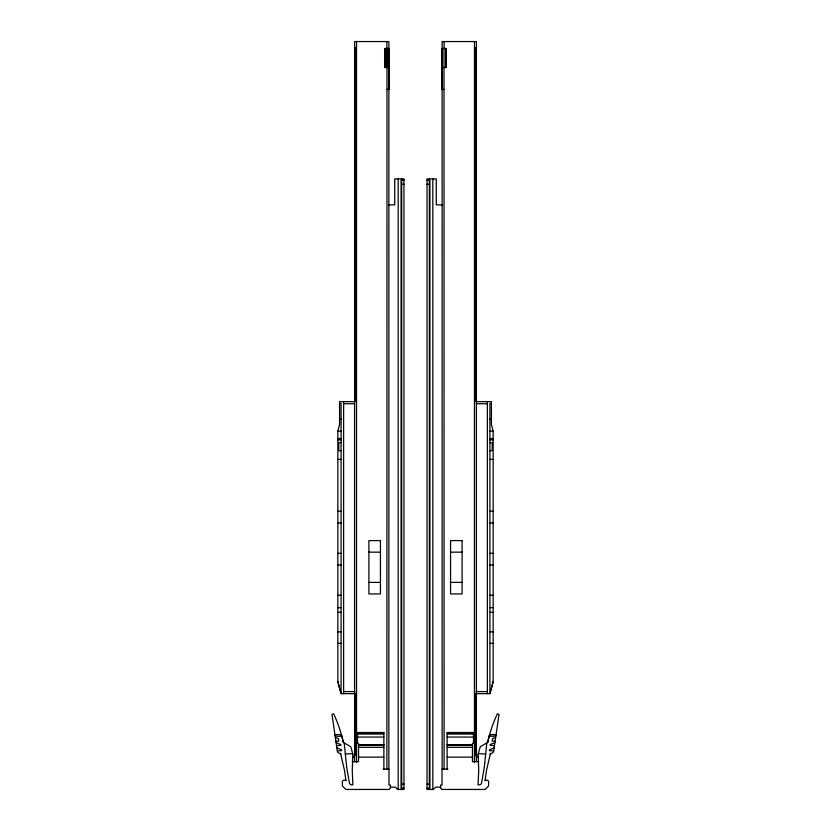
<?xml version="1.0" encoding="UTF-8"?>
<svg xmlns="http://www.w3.org/2000/svg" width="831" height="831" viewBox="0 0 831 831"><rect width="100%" height="100%" fill="white"/><g stroke="black" fill="none" stroke-linecap="round" stroke-linejoin="round"><path stroke-width="1.25" d="M490.3 753.281L490.186 754.382L493.5 752.055L499.016 714.494L497.405 713.736A133.884 133.884 0 0 0 487.662 742.457L480.266 746.726L478.251 753.634L485.678 754.029M486.8 742.956L484.286 767.543L481.575 782.927A2.306 2.306 0 0 1 479.3 784.838L478.043 784.838L478.729 770.41L478.178 754.621L476.412 754.88M485.055 780.725L486.426 770.763L490.228 754.361M490.332 692.13L489.916 693.625L476.412 693.656M490.477 691.579L493.157 681.597L493.157 431.081L491.422 424.62L491.422 401.653L476.412 401.653M493.157 681.597L489.916 693.625L489.916 403.482L491.422 403.482M495.66 737.388L492.554 738.614L492.191 741.086L495.089 741.262M494.881 742.665L490.238 744.503L490.113 745.365L494.445 745.615M494.102 747.931L489.459 749.77L489.334 750.632L493.676 750.892M335.911 741.262L338.809 741.086L338.446 738.614L335.34 737.388M336.555 745.615L340.887 745.365L340.762 744.503L336.119 742.665M337.324 750.892L341.666 750.632L341.541 749.77L336.898 747.931M389.064 67.519L384.618 67.519L384.618 48.478L389.064 48.478L389.064 89.447L386.986 89.447M441.936 67.519L446.382 67.519L446.382 48.478L441.936 48.478L441.936 89.447L444.014 89.447M403.959 180.047L401.072 180.047L401.072 788.297L403.959 788.297M427.041 180.047L429.928 180.047L429.928 788.297L427.041 788.297M401.653 184.274L403.959 184.274M427.041 184.274L429.347 184.274M388.472 204.862L394.725 204.862L394.725 178.894L403.959 178.894L403.959 789.45L397.706 789.45L395.317 787.144L390.331 787.144M442.528 204.862L436.275 204.862L436.275 178.894L427.041 178.894L427.041 789.45L433.294 789.45L435.683 787.144L440.669 787.144M354.588 401.653L339.578 401.653L339.578 424.62L337.843 431.081L337.843 681.597L340.523 691.579M339.578 403.482L341.084 403.482L341.084 693.656L354.588 693.656M343.619 403.731L354.588 403.731M476.412 403.731L487.382 403.731M339.578 419.063L341.084 419.063M489.916 419.063L491.422 419.063M337.843 431.185L341.084 431.185M489.916 431.185L493.157 431.185M337.843 438.519L341.084 438.519M489.916 438.519L493.157 438.519M337.843 439.786L341.084 439.786M489.916 439.786L493.157 439.786M341.084 442.632L338.768 442.632L338.768 450.693L341.084 450.693M489.916 442.632L492.232 442.632L492.232 450.693L489.916 450.693M337.843 459.408L341.084 459.408M489.916 459.408L493.157 459.408M337.843 511.252L341.084 511.252M489.916 511.252L493.157 511.252M337.843 522.886L341.084 522.886M489.916 522.886L493.157 522.886M368.902 552.158L380.442 552.158M450.558 552.158L462.098 552.158M337.843 553.363L341.084 553.363M489.916 553.363L493.157 553.363M337.843 564.966L341.084 564.966M489.916 564.966L493.157 564.966M368.902 582.396L380.442 582.396M450.558 582.396L462.098 582.396M337.843 595.287L341.084 595.287M489.916 595.287L493.157 595.287M337.843 607.627L341.084 607.627M489.916 607.627L493.157 607.627M337.843 612.333L341.084 612.333M489.916 612.333L493.157 612.333M337.843 631.789L341.084 631.789M489.916 631.789L493.157 631.789M337.843 643.391L341.084 643.391M489.916 643.391L493.157 643.391M343.619 691.579L354.588 691.579M476.412 691.579L487.382 691.579M352.271 761.663L358.535 761.663L358.535 743.226L357.496 743.288L357.496 732.547L383.87 732.547L383.87 769.132M447.13 769.132L447.13 732.547L473.504 732.547L473.504 743.288L472.465 743.288L472.465 761.663L478.729 761.663M357.496 732.589L383.87 732.589M447.13 732.589L473.504 732.589M357.496 734.053L383.87 734.053M447.13 734.053L473.504 734.053M334.966 734.812C343.234 733.472 344.823 737.564 335.132 735.954M496.034 734.812C487.787 733.524 486.177 737.409 495.868 735.954M357.496 737.066L383.87 737.066M447.13 737.066L473.504 737.066M358.535 744.784L383.87 744.784M447.13 744.784L472.465 744.784M358.535 744.992L383.87 744.992M447.13 744.992L472.465 744.992M358.535 747.298L383.87 747.298M447.13 747.298L472.465 747.298M352.604 757.083L354.588 757.083M358.535 757.134L383.87 757.134M447.13 757.134L472.465 757.134M476.412 757.083L478.396 757.083M383.101 769.132L388.981 769.132L388.981 785.066L390.393 785.066L390.393 788.235L389.012 789.45L345.862 789.45L342.393 785.991L342.393 781.369L343.359 780.216L345.873 780.216M447.899 769.132L442.019 769.132L442.019 785.066L440.607 785.066L440.607 788.235L441.988 789.45L485.138 789.45L488.607 785.991L488.607 781.369L487.641 780.216L485.127 780.216M401.653 784.069L403.959 784.069M427.041 784.069L429.347 784.069M354.588 754.88L352.822 754.621L352.271 770.41L352.853 784.838L351.7 784.838A2.306 2.306 0 0 1 349.425 782.927L346.714 767.543L344.2 742.956M340.7 753.281L340.814 754.382L337.5 752.055L331.985 714.494L333.595 713.736A133.884 133.884 0 0 1 343.338 742.457L350.734 746.726L352.749 753.634L345.322 754.029M337.843 681.597L341.084 693.625L340.668 692.13M340.772 754.361L344.574 770.763L345.945 780.725M487.382 401.653L487.382 693.656M476.412 761.663L476.412 41.55L442.134 41.55L442.134 769.132M475.924 47.325L475.924 401.446M475.924 693.293L475.924 755.556M474.459 41.55L474.459 762.65M445.78 48.478L445.78 67.519M444.097 41.55L444.097 48.032M444.014 48.478L444.097 769.132M432.816 178.894L432.816 789.45M429.347 178.894L429.347 789.45M401.653 178.894L401.653 789.45M398.184 178.894L398.184 789.45M388.866 769.132L388.866 41.55L354.588 41.55L354.588 761.663M386.903 41.55L386.903 48.032M386.986 48.478L386.903 769.132M386.851 48.478L386.851 67.519M385.22 48.478L385.22 67.519M356.541 41.55L356.541 762.65M355.076 47.325L355.076 401.446M355.076 693.293L355.076 755.556M343.619 401.653L343.619 693.656M487.662 742.457A160.882 146.609 8.4 0 1 489.137 736.328M341.863 736.328A160.882 146.609 -8.4 0 1 343.338 742.457M380.442 540.607L368.902 540.607L368.902 593.936L380.442 593.936L380.442 540.607M462.098 540.607L450.558 540.607L450.558 593.936L462.098 593.936L462.098 540.607"/></g></svg>
